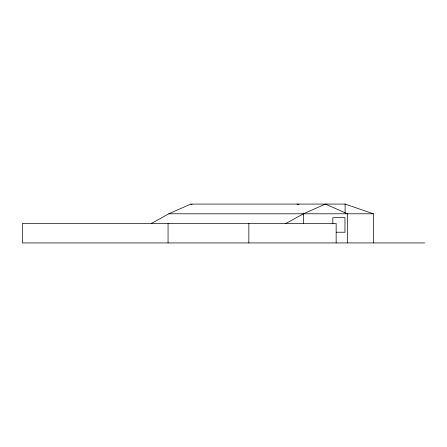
<?xml version="1.0" encoding="UTF-8"?>
<svg xmlns="http://www.w3.org/2000/svg" width="447" height="447" viewBox="0 0 447 447"><rect width="100%" height="100%" fill="white"/><g stroke="black" fill="none" stroke-linecap="round" stroke-linejoin="round"><path stroke-width="0.67" d="M151.27 223.5L168.821 213.789L190.802 204.078L345.106 204.078L373.446 213.789L373.446 242.922M285.862 223.5L303.418 213.789L325.399 204.078L347.38 213.789L347.38 242.922M168.821 213.789L373.446 213.789M336.211 232.239L344.961 232.239L344.961 217.672L332.842 217.672L332.842 223.913M424.65 242.922L22.35 242.922L22.35 223.5L336.15 223.5L336.15 242.922M297.059 204.078L298.948 204.441M346.123 213.549L347.38 213.789M190.802 204.078L192.059 204.637M345.106 204.078L345.106 213.096M303.418 213.789L303.418 223.5M248.85 223.5L248.85 242.922M168.061 223.5L168.061 242.922"/></g></svg>
